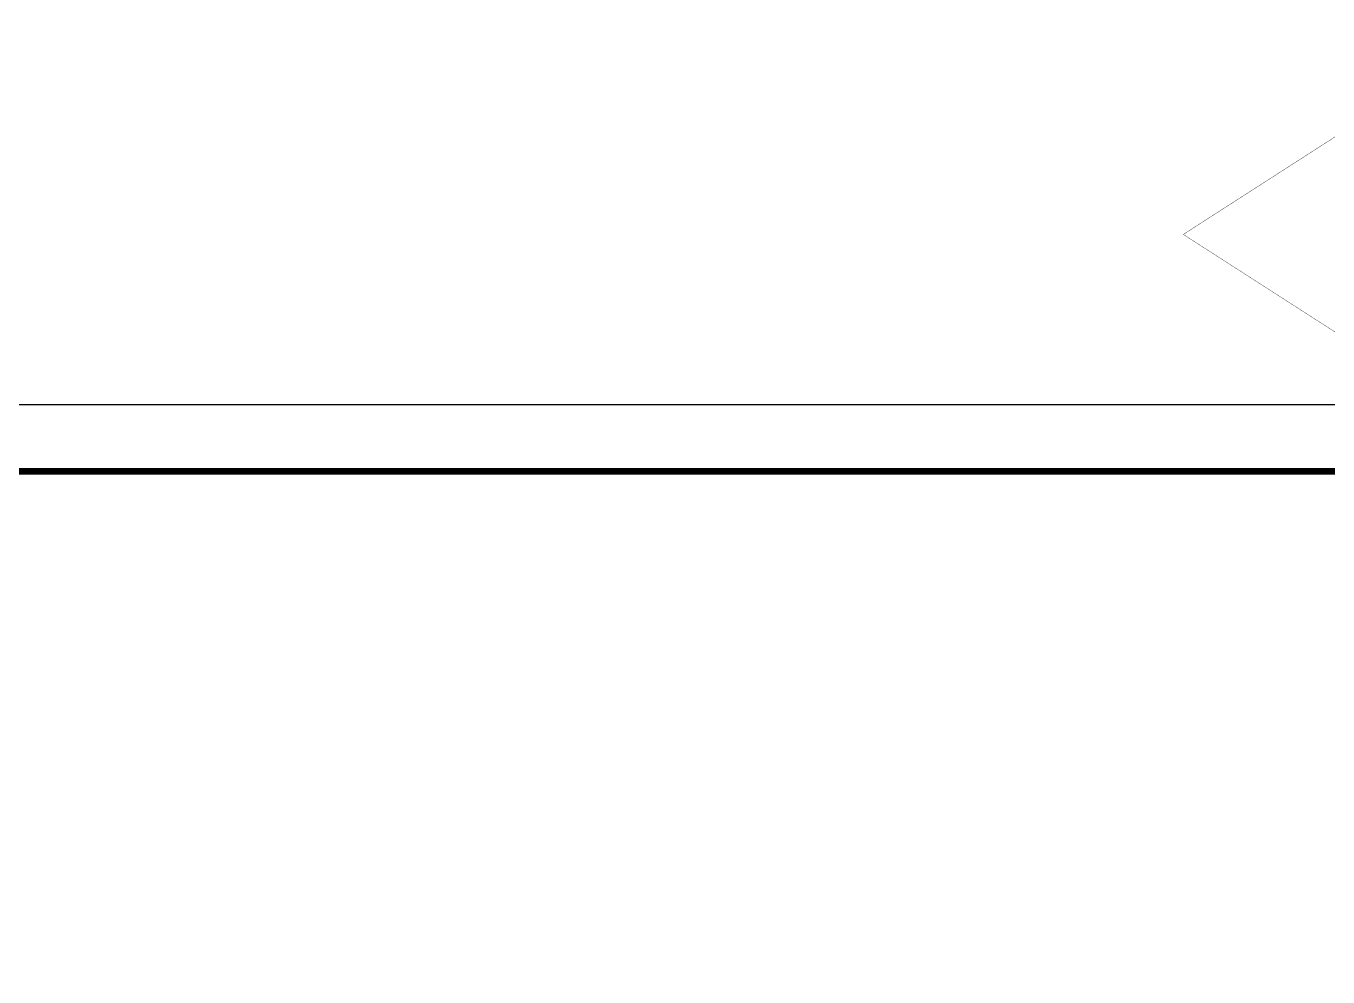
# Model space of a CAD drawing. Extents: x 826826 to 1642106, y -156213 to 399140.
# Drawn here: x 1212855 to 1232476, y 139601 to 153928 of the extents above; entities that cross this region are included whole.
import ezdxf

# ---------------------------------------------------------------- set-up
doc = ezdxf.new("R2010")
doc.units = 0
doc.header["$LTSCALE"] = 1000
doc.layers.get('0').update_dxf_attribs({"linetype": 'CONTINUOUS'})
doc.layers.add('-TK', color=7, linetype='CONTINUOUS')
doc.layers.add('审核', color=1, linetype='CONTINUOUS')

# ---------------------------------------------------------------- blocks, each defined once
blk = doc.blocks.new('A1')
blk.add_lwpolyline([(0, 59400), (0, 0), (84100, 0), (84100, 59400)], close=True)
at = {"const_width": 100}
blk.add_lwpolyline([(2500, 58400), (2500, 1000), (83100, 1000), (83100, 58400)], close=True, dxfattribs=at)

msp = doc.modelspace()

# ---------------------------------------------------------------- linework, layer by layer
at = {"layer": '审核', "const_width": 5}
msp.add_lwpolyline([(852711.89, 377338, -0.57735027), (928228.61, 377338, -0.57735027), (1003745.32, 377338, -0.57735027), (1079262.03, 377338, -0.57735027), (1154778.74, 377338, -0.57735027), (1230295.46, 377338, -0.57735027), (1230295.46, 301821.29, -0.57735027), (1230295.46, 226304.57, -0.57735027), (1230295.46, 150787.86, -0.57735027), (1230295.46, 75271.15, -0.57735027), (1230295.46, -245.56, -0.57735027), (1154778.74, -245.56, -0.57735027), (1079262.03, -245.56, -0.57735027), (1003745.32, -245.56, -0.57735027), (928228.61, -245.56, -0.57735027), (852711.89, -245.56, -0.57735027), (852711.89, 75271.15, -0.57735027), (852711.89, 150787.86, -0.57735027), (852711.89, 226304.57, -0.57735027), (852711.89, 301821.29, -0.57735027), (852711.89, 377338, -0.57735027), (852711.89, 377338, -0.57735027)], format="xyb", dxfattribs=at)

# ---------------------------------------------------------------- block references
at = {"layer": '-TK'}
msp.add_blockref('A1', (1156964.92, 88818.54), dxfattribs=at)

doc.saveas('drawing.dxf')
